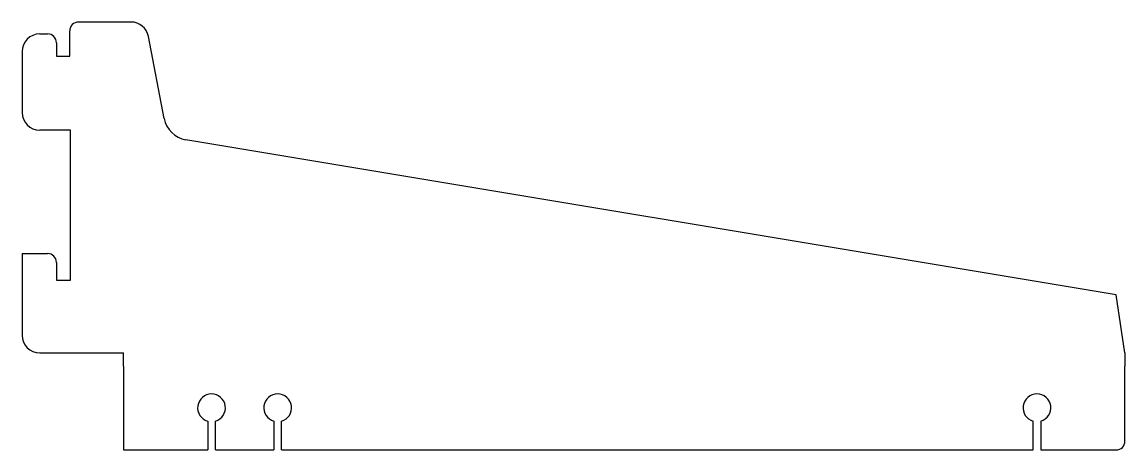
# Model space of a CAD drawing. Header units: millimetres. Extents: x 186 to 436, y 224 to 321.
import ezdxf

# ---------------------------------------------------------------- set-up
doc = ezdxf.new("R2010")
doc.units = ezdxf.units.MM
doc.layers.add('Default', color=7, linetype='Continuous')
doc.layers.add('SUPORTE_75', color=7, linetype='Continuous')

# ---------------------------------------------------------------- blocks, each defined once
blk = doc.blocks.new('SE')
at = {"layer": 'SUPORTE_75', "color": 7, "linetype": 'Continuous'}
for p, q in [((210.62, 320.78), (198.72, 320.78)), ((189.92, 318.08), (191.72, 318.08)), ((196.72, 313.08), (196.72, 318.78)), ((218.13, 298.88), (214.55, 317.53)), ((193.72, 316.08), (193.72, 313.08)), ((185.92, 314.08), (185.92, 300.28)), ((193.72, 313.08), (196.72, 313.08)), ((196.92, 296.28), (189.92, 296.28)), ((196.92, 262.28), (196.92, 296.28)), ((433.92, 258.94), (223.04, 294.09)), ((185.92, 268.28), (185.92, 249.78)), ((185.92, 268.28), (191.72, 268.28)), ((193.72, 266.28), (193.72, 262.28)), ((193.72, 262.28), (196.92, 262.28)), ((435.92, 245.78), (433.92, 258.94)), ((189.92, 245.78), (208.92, 245.78)), ((208.92, 242.76), (208.92, 245.78)), ((435.92, 245.78), (435.92, 242.76)), ((208.92, 242.76), (208.92, 223.76)), ((435.92, 225.76), (435.92, 242.76)), ((228, 230.29), (228, 223.76)), ((229.75, 223.76), (229.75, 230.29)), ((243, 230.29), (243, 223.76)), ((244.75, 223.76), (244.75, 230.29)), ((415.1, 223.76), (415.1, 230.29)), ((416.85, 230.29), (416.85, 223.76)), ((208.92, 223.76), (228, 223.76)), ((229.75, 223.76), (243, 223.76)), ((244.75, 223.76), (415.1, 223.76)), ((416.85, 223.76), (433.92, 223.76))]:
    blk.add_line(p, q, dxfattribs=at)
for centre, radius, start, end in [((198.72, 318.78), 2, 90, 180), ((210.62, 316.78), 4, 10.8855, 90), ((189.92, 314.08), 4, 90, 180), ((191.72, 316.08), 2, 0, 90), ((189.92, 300.28), 4, 180, 270), ((224.03, 300.01), 6, 190.8855, 260.5366), ((191.72, 266.28), 2, 0, 90), ((189.92, 249.78), 4, 180, 270), ((228.87, 233.31), 3.15, 286.1276, 253.8724), ((243.87, 233.31), 3.15, 286.1276, 253.8724), ((415.97, 233.31), 3.15, 286.1281, 253.8724), ((433.92, 225.76), 2, 270, 0)]:
    blk.add_arc(centre, radius, start, end, dxfattribs=at)

msp = doc.modelspace()

# ---------------------------------------------------------------- block references
at = {"layer": 'Default'}
msp.add_blockref('SE', (0, 0), dxfattribs=at)

doc.saveas('drawing.dxf')
